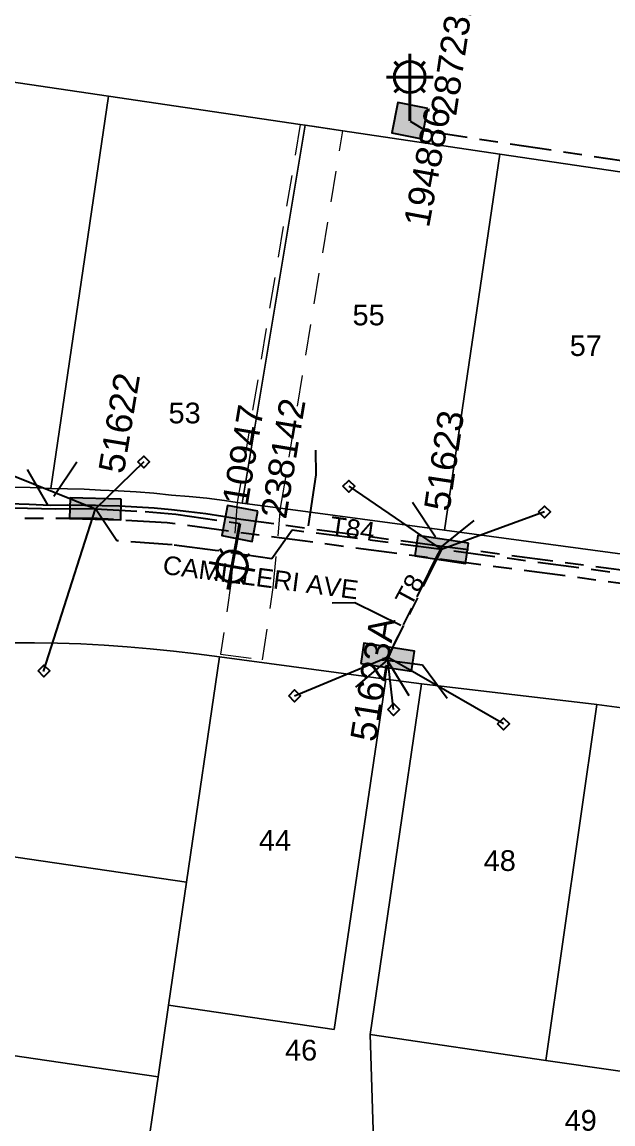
# Model space of a CAD drawing. Header units: metres. Extents: x 302094 to 304730, y 6265242 to 6268907.
# Drawn here: x 303898.7 to 303955.8, y 6267692.2 to 6267798.7 of the extents above; entities that cross this region are included whole.
import ezdxf
from ezdxf.enums import TextEntityAlignment as Align

# ---------------------------------------------------------------- set-up
doc = ezdxf.new("R2010")
doc.units = ezdxf.units.M
doc.linetypes.add('Cable Exist UG', pattern=[8.2, 4, -1.2, 1.8, -1.2])
doc.linetypes.add('Dash', pattern=[5, 3, -2])
doc.layers.get('0').update_dxf_attribs({"color": 6})
for name, color, linetype, lineweight in [('Cadastre Buildings_SP_EXT', 9, 'Continuous', 5), ('Cadastre Easements_SP_EXT', 9, 'Continuous', 5), ('Cadastre Land Parcels_SP_EXT', 7, 'Continuous', 5), ('Cadastre Roads_SP_EXT', 9, 'Continuous', 5)]:
    doc.layers.add(name, color=color, linetype=linetype, lineweight=lineweight)
for name, color, linetype in [('Duct_SP_EXT', 7, 'Continuous'), ('Equip_SP_SL_EXT', 7, 'Continuous'), ('Mains_HV_EXT', 1, 'Continuous'), ('Mains_LV_EXT', 5, 'Continuous'), ('Mains_LV_SL_EXT', 4, 'Continuous'), ('Mains_SL_EXT', 3, 'Continuous'), ('Services_SP_EXT', 7, 'Continuous'), ('SupportsUG_SP_LV_EXT', 7, 'Continuous'), ('SupportsUG_SP_LV_SL_EXT', 7, 'Continuous'), ('Trench_SP_EXT', 7, 'Continuous')]:
    doc.layers.add(name, color=color, linetype=linetype)
doc.styles.add('COLUMN_LABEL', font='arial.ttf')
doc.styles.add('iecARIAL', font='arial.ttf', dxfattribs={"height": 2})
doc.styles.add('POLE_LABEL', font='arial.ttf')
doc.styles.get("Standard").update_dxf_attribs({"font": 'arial.ttf'})

# ---------------------------------------------------------------- blocks, each defined once
blk = doc.blocks.new('COLUMN_EXT')
blk.add_hatch(color=256).paths.add_polyline_path([(-1.49, 1.48), (-1.49, -1.49), (1.48, -1.49), (1.48, 1.48)])
blk.add_lwpolyline([(-1.49, -1.49), (1.48, -1.49), (1.48, 1.48), (-1.49, 1.48)], close=True)
for tag, height, style, flags, p in [('ASSET_NUM', 2.5, 'COLUMN_LABEL', 8, (2, 2)), ('STRUCTURE_PLANT_NUMBER', 0.2, 'POLE_LABEL', 9, (1.81, 0.03)), ('STREET_CODE', 0.2, 'COLUMN_LABEL', 9, (1.81, -0.2))]:
    blk.add_attdef(tag, text='', height=height, dxfattribs=dict(style=style, flags=flags)).set_placement(p, align=Align.MIDDLE_LEFT)
at = {"flags": 9}
for tag, p in [('COLUMN_TYPE', (1.81, -0.4)), ('OWNED_BY', (1.81, -0.6)), ('STATE', (1.81, -0.8)), ('USAGE', (1.81, -1)), ('STREETNAME', (1.81, -1.6)), ('SUBURB', (1.81, -1.8)), ('LEGEND', (1.81, -1.2)), ('LOCATION', (1.81, -1.4)), ('NOTES', (1.81, -2))]:
    blk.add_attdef(tag, text='', height=0.2, dxfattribs=at).set_placement(p, align=Align.MIDDLE_LEFT)
at = {"flags": 1}
blk.add_attdef('Z', (1.81, -2.35), '', height=0.2, dxfattribs=at)
blk = doc.blocks.new('PILLAR_EXT')
blk.add_hatch(color=256).paths.add_polyline_path([(-2.475, 0.99), (-2.475, -0.99), (2.475, -0.99), (2.475, 0.99)])
blk.add_lwpolyline([(-2.475, -0.99), (2.475, -0.99), (2.475, 0.99), (-2.475, 0.99)], close=True)
at = {"style": 'iecARIAL', "flags": 8}
blk.add_attdef('ASSET_NUM', (1.5, 3.5), '', height=2.5, dxfattribs=at)
for tag, p, flags in [('OWNED_BY', (0, -0.2), 9), ('STATE', (0, -0.4), 9), ('SUPPORT_TYPE', (0, -0.6), 9), ('USAGE', (0, -0.8), 9), ('LEGEND', (0, -1), 9), ('LOCATION', (0, -1.2), 9), ('STREETNAME', (0, -1.8), 9), ('SUBURB', (0, -2), 1), ('NOTES', (0, -1.4), 9), ('PARENT', (0, -1.6), 9)]:
    blk.add_attdef(tag, p, '', height=0.2, dxfattribs=dict(flags=flags))
blk = doc.blocks.new('SL_LANTERN_EXT')
at = {"lineweight": 40}
for p, q in [((0, 1.97), (0, 6.47)), ((-1.46, 5.68), (-1.06, 5.28)), ((1.46, 5.68), (1.06, 5.28)), ((-2.25, 4.22), (2.25, 4.22)), ((-1.46, 2.76), (-1.06, 3.16)), ((0, 0), (0, 2.72)), ((1.46, 2.76), (1.06, 3.16))]:
    blk.add_line(p, q, dxfattribs=at)
blk.add_circle((0, 4.22), 1.5, dxfattribs=at)
at = {"style": 'iecARIAL', "flags": 8}
blk.add_attdef('ASSET_NUM', (1.5, 1.5), '', height=2.5, dxfattribs=at)
for tag, p, height, flags in [('CONSTRUCTED_VOLTAGE', (0.98, -0.65), 0.2, 9), ('CONTROL_TYPE', (0.98, -0.85), 0.2, 9), ('LANTERN_PURPOSE', (0.98, -1.05), 0.2, 9), ('LANTERN_TYPE', (0.98, -1.25), 0.2, 9), ('LNUMBER', (2.18, -3.25), 2.5, 8), ('OPERATING_VOLTAGE', (0.98, -1.65), 0.2, 9), ('ORIENTATION', (0.98, -1.85), 0.2, 9), ('OWNED_BY', (0.98, -2.05), 0.2, 9), ('STATE', (0.98, -2.25), 0.2, 9), ('NO_PHASES', (0.98, -1.45), 0.2, 9), ('USAGE', (0.98, -2.45), 0.2, 9), ('CEXIST', (0.98, -2.65), 0.2, 9), ('CNEW', (0.98, -2.85), 0.2, 9), ('CNUMBER', (0.98, -3.05), 0.2, 9), ('CREMOVE', (0.98, -3.25), 0.2, 9), ('CREPLACE', (0.98, -3.45), 0.2, 9), ('LKINGHEIGHT', (0.98, -3.65), 0.2, 9), ('LBRACKET', (0.98, -3.85), 0.2, 9), ('LBRACKETVOCAB', (0.98, -4.05), 0.2, 9), ('LCATEGORY', (0.98, -4.25), 0.2, 9), ('LCHARGE1', (0.98, -4.45), 0.2, 9), ('LCHARGE1PERCENT', (0.98, -4.65), 0.2, 9), ('LCHARGE2', (0.98, -4.85), 0.2, 9), ('LCHARGE2PERCENT', (0.98, -5.05), 0.2, 9), ('LCHARGE3', (0.98, -5.25), 0.2, 9), ('LCHARGE3PERCENT', (0.98, -5.45), 0.2, 9), ('LEXIST', (0.98, -5.65), 0.2, 9), ('LLAMP', (0.98, -5.85), 0.2, 9), ('LLAMPVOCAB', (0.98, -6.05), 0.2, 9), ('LMAST', (0.98, -6.25), 0.2, 9), ('LMASTVOCAB', (0.98, -6.45), 0.2, 9), ('LNEW', (0.98, -6.65), 0.2, 9), ('LANTNUMBER', (0.98, -6.85), 0.2, 9), ('LOUTREACH', (0.98, -7.25), 0.2, 9), ('LOUTREACHVOCAB', (0.98, -7.45), 0.2, 9), ('LRATECODE', (0.98, -7.65), 0.2, 9), ('LREMOVE', (0.98, -7.85), 0.2, 9), ('LREPLACE', (0.98, -8.05), 0.2, 9), ('LTYPE', (0.98, -8.25), 0.2, 9), ('LTYPEVOCAB', (0.98, -8.45), 0.2, 9), ('LEGEND', (0.98, -8.65), 0.2, 9), ('STREETNAME', (0.98, -9.25), 0.2, 9), ('SUBURB', (0.98, -9.45), 0.2, 1), ('LOCATION', (0.98, -8.85), 0.2, 9), ('NOTES', (0.98, -9.05), 0.2, 9)]:
    blk.add_attdef(tag, p, '', height=height, dxfattribs=dict(flags=flags))
blk = doc.blocks.new('CCP_EXT')
at = {"flags": 9}
for tag, p in [('STATE', (0, -1.8)), ('LEGEND', (0, -1.4)), ('LIFE_SUPPORT', (0, -1.6)), ('NOTES', (0, -2))]:
    blk.add_attdef(tag, text='', height=0.2, dxfattribs=at).set_placement(p, align=Align.MIDDLE_LEFT)
blk.add_wipeout([(0, 0.57), (0.57, 0), (0, -0.57), (-0.57, 0)])
blk.add_lwpolyline([(-0.57, 0), (0, 0.57), (0.57, 0), (0, -0.57), (-0.57, 0)])
at = {"flags": 1}
blk.add_attdef('Z', (0, 0), '', height=0.2, dxfattribs=at)
at = {"flags": 9}
for tag, p in [('CCP_TYPE', (0, 0)), ('CONSTRUCTED_VOLTAGE', (0, -0.2)), ('OPERATING_VOLTAGE', (0, -0.6)), ('ORIENTATION', (0, -0.8)), ('OWNED_BY', (0, -1)), ('NO_PHASES', (0, -0.4)), ('USAGE', (0, -1.2))]:
    blk.add_attdef(tag, text='', height=0.2, dxfattribs=at).set_placement(p, align=Align.MIDDLE_LEFT)

msp = doc.modelspace()

# ---------------------------------------------------------------- linework, layer by layer
at = {"layer": 'Cadastre Land Parcels_SP_EXT', "linetype": 'Continuous'}
for points in [[(303907.05, 6267791.5), (303889.8, 6267794.05), (303883.78, 6267753.01), (303885.48, 6267753.27), (303887.49, 6267753.44), (303889.49, 6267753.58), (303891.49, 6267753.68), (303893.5, 6267753.74), (303895.5, 6267753.77), (303897.5, 6267753.76), (303899.5, 6267753.71), (303901.49, 6267753.63), (303907.05, 6267791.5)], [(303926.05, 6267788.71), (303925.57, 6267788.79), (303907.05, 6267791.5), (303901.49, 6267753.63), (303903.09, 6267753.6), (303904.69, 6267753.55), (303906.28, 6267753.46), (303908, 6267753.4), (303909.71, 6267753.3), (303911.43, 6267753.16), (303913.14, 6267752.99), (303914.85, 6267752.85), (303916.56, 6267752.67), (303918.26, 6267752.45), (303919.49, 6267752.28), (303919.96, 6267752.21), (303926.05, 6267788.71)], [(303944.85, 6267785.92), (303929.68, 6267788.18), (303926.05, 6267788.71), (303919.96, 6267752.21), (303923.68, 6267751.71), (303939.52, 6267749.58), (303944.85, 6267785.92)], [(303939.52, 6267749.58), (303958.36, 6267747.05), (303963.65, 6267783.13), (303944.85, 6267785.92), (303939.52, 6267749.58)], [(303933.83, 6267735.21), (303917.77, 6267737.36), (303914.6, 6267715.58), (303912.86, 6267703.71), (303928.86, 6267701.36), (303933.83, 6267735.21)], [(303937.3, 6267734.74), (303933.83, 6267735.21), (303928.86, 6267701.36), (303912.86, 6267703.71), (303911.84, 6267696.78), (303909.08, 6267677.98), (303908.8, 6267676.1), (303933.23, 6267672.53), (303932.85, 6267684.45), (303932.33, 6267700.87), (303937.3, 6267734.74)], [(303954.22, 6267732.76), (303937.3, 6267734.74), (303932.33, 6267700.87), (303949.3, 6267698.37), (303954.22, 6267732.76)], [(303949.3, 6267698.37), (303969.94, 6267695.41), (303969.68, 6267698.92), (303969.58, 6267700.91), (303969.52, 6267702.9), (303969.48, 6267704.9), (303969.47, 6267706.9), (303969.49, 6267708.9), (303969.55, 6267710.9), (303969.63, 6267712.91), (303969.75, 6267714.91), (303969.89, 6267716.91), (303970.07, 6267718.91), (303970.27, 6267720.9), (303970.5, 6267722.9), (303970.14, 6267726.88), (303967.66, 6267729.99), (303963.87, 6267731.47), (303954.22, 6267732.76), (303949.3, 6267698.37)], [(303914.6, 6267715.58), (303879.16, 6267720.78), (303879.23, 6267719.56), (303879.27, 6267718.35), (303879.28, 6267717.13), (303879.26, 6267715.9), (303879.22, 6267714.68), (303879.15, 6267713.45), (303879.05, 6267712.23), (303878.92, 6267711.01), (303878.76, 6267709.79), (303878.58, 6267708.58), (303877.58, 6267701.81), (303911.84, 6267696.78), (303912.86, 6267703.71), (303914.6, 6267715.58)], [(303909.08, 6267677.98), (303911.84, 6267696.78), (303877.58, 6267701.81), (303874.82, 6267683.01), (303909.08, 6267677.98)], [(303971.11, 6267678.83), (303969.94, 6267695.41), (303949.3, 6267698.37), (303932.33, 6267700.87), (303932.85, 6267684.45), (303971.11, 6267678.83)]]:
    msp.add_lwpolyline(points, close=True, dxfattribs=at)
at = {"layer": 'Cadastre Roads_SP_EXT', "linetype": 'Continuous'}
msp.add_lwpolyline([(303815.34, 6267805.18), (303838.1, 6267801.79), (303846.01, 6267800.6), (303864.25, 6267797.86), (303889.8, 6267794.05), (303907.05, 6267791.5), (303925.57, 6267788.79), (303926.05, 6267788.71), (303929.68, 6267788.18), (303944.85, 6267785.92), (303963.65, 6267783.13)], dxfattribs=at)
at = {"layer": 'Duct_SP_EXT', "linetype": 'Continuous'}
for points in [[(303927.04, 6267757.32), (303927.07, 6267754.93), (303926.33, 6267750)], [(303928.64, 6267742.58), (303930.83, 6267742.62), (303935.29, 6267740.42)]]:
    msp.add_lwpolyline(points, dxfattribs=at)
at = {"layer": 'Mains_LV_EXT', "linetype": 'Cable Exist UG'}
for points in [[(303905.79, 6267751.66), (303901.89, 6267751.61), (303897.68, 6267751.74), (303891.89, 6267751.68), (303884.05, 6267751.02), (303876.28, 6267750.13), (303872.61, 6267749.59), (303871.48, 6267746.35), (303864.96, 6267745.1), (303864.05, 6267745.93), (303859.58, 6267744.82), (303857.51, 6267746.42)], [(303939.22, 6267747.72), (303924.8, 6267749.59), (303922.84, 6267746.84), (303917.37, 6267747.63), (303913.19, 6267748.17), (303907.85, 6267748.56), (303905.79, 6267751.66)], [(303939.22, 6267747.72), (303934.01, 6267737.32)], [(303976.87, 6267742.69), (303939.22, 6267747.72)]]:
    msp.add_lwpolyline(points, dxfattribs=at)
at = {"layer": 'Mains_LV_SL_EXT', "linetype": 'Cable Exist UG'}
msp.add_lwpolyline([(303905.79, 6267751.66), (303910.6, 6267751.39), (303913.56, 6267751.13), (303919.73, 6267750.24)], dxfattribs=at)
at = {"layer": 'Mains_SL_EXT', "linetype": 'Cable Exist UG'}
msp.add_lwpolyline([(303936.2, 6267789.1), (303937.74, 6267788.15), (303995.7, 6267779.38), (303997.46, 6267779.81)], dxfattribs=at)
at = {"layer": 'Services_SP_EXT'}
msp.add_lwpolyline([(303893.77, 6267756.5), (303905.79, 6267751.66)], dxfattribs=at)
at = {"layer": 'Trench_SP_EXT', "linetype": 'Cable Exist UG'}
for points in [[(303903.99, 6267756.16), (303901.21, 6267751.99), (303898.79, 6267756.23)], [(303905.8, 6267751.97), (303904.77, 6267751.99), (303903.13, 6267752), (303901.42, 6267751.98), (303899.39, 6267752.07), (303897.44, 6267752.13), (303895.48, 6267752.14), (303893.51, 6267752.12), (303891.86, 6267752.07), (303889.88, 6267752.19), (303887.44, 6267752.14), (303886.35, 6267751.97), (303885.34, 6267751.73)], [(303939.26, 6267748.02), (303919.82, 6267750.62), (303918.11, 6267750.91), (303916.46, 6267751.16), (303914.8, 6267751.38), (303913.13, 6267751.56), (303911.45, 6267751.71), (303909.78, 6267751.83), (303908.11, 6267751.91), (303906.45, 6267751.96), (303905.8, 6267751.97)], [(303936.43, 6267752.3), (303939.26, 6267748.02), (303943.12, 6267751.16)], [(303939.26, 6267748.02), (303938.58, 6267746.74)], [(303976.9, 6267742.99), (303958.09, 6267745.53), (303939.26, 6267748.02)], [(303938.58, 6267746.74), (303934.59, 6267738.5)], [(303934.59, 6267738.5), (303933.96, 6267737.03)], [(303933.96, 6267737.03), (303930.11, 6267733.74)]]:
    msp.add_lwpolyline(points, dxfattribs=at)

# ---------------------------------------------------------------- block references
at = {"layer": 'Equip_SP_SL_EXT'}
ref = msp.add_blockref('SL_LANTERN_EXT', (303936.15, 6267789.14), dxfattribs=at)
ref.add_attrib('ASSET_NUM', '194886', dxfattribs={"layer": '0', "height": 2.5, "rotation": 79.5716, "style": 'iecARIAL'}).set_placement((303937.65, 6267790.64), align=Align.TOP_RIGHT)
ref = msp.add_blockref('SL_LANTERN_EXT', (303919.73, 6267750.24), dxfattribs=dict(at, rotation=169.7864697974038))
ref.add_attrib('ASSET_NUM', '10947', dxfattribs={"layer": '0', "height": 2.5, "rotation": 80.6005, "style": 'iecARIAL'}).set_placement((303921.23, 6267751.74), align=Align.BOTTOM_LEFT)
at = {"layer": 'Services_SP_EXT'}
msp.add_blockref('CCP_EXT', (303900.82, 6267736), dxfattribs=at)
at = {"layer": 'SupportsUG_SP_LV_EXT'}
ref = msp.add_blockref('PILLAR_EXT', (303905.79, 6267751.66), dxfattribs=dict(at, rotation=178.5212845225044))
ref.add_attrib('ASSET_NUM', '51622', dxfattribs={"layer": '0', "height": 2.5, "rotation": 80.5769, "style": 'iecARIAL'}).set_placement((303907.29, 6267755.16), align=Align.MIDDLE_LEFT)
ref = msp.add_blockref('PILLAR_EXT', (303939.22, 6267747.72), dxfattribs=dict(at, rotation=171.3888146295267))
ref.add_attrib('ASSET_NUM', '51623', dxfattribs={"layer": '0', "height": 2.5, "rotation": 81.4975, "style": 'iecARIAL'}).set_placement((303940.72, 6267751.22), align=Align.BOTTOM_LEFT)
ref = msp.add_blockref('PILLAR_EXT', (303934.01, 6267737.32), dxfattribs=dict(at, rotation=351.2585832184006))
ref.add_attrib('ASSET_NUM', '51623A', dxfattribs={"layer": '0', "height": 2.5, "rotation": 80.8086, "style": 'iecARIAL'}).set_placement((303935.51, 6267740.82), align=Align.BOTTOM_RIGHT)
at = {"layer": 'SupportsUG_SP_LV_SL_EXT'}
ref = msp.add_blockref('COLUMN_EXT', (303936.15, 6267789.14), dxfattribs=dict(at, rotation=168.6196032048294))
ref.add_attrib('ASSET_NUM', '287232', dxfattribs={"layer": '0', "height": 2.5, "rotation": 81.5289, "style": 'COLUMN_LABEL'}).set_placement((303938.15, 6267789.89), align=Align.TOP_LEFT)
ref = msp.add_blockref('COLUMN_EXT', (303919.73, 6267750.24), dxfattribs=dict(at, rotation=169.1101978202446))
ref.add_attrib('ASSET_NUM', '238142', dxfattribs={"layer": '0', "height": 2.5, "rotation": 80.6005, "style": 'COLUMN_LABEL'}).set_placement((303921.73, 6267750.99), align=Align.TOP_LEFT)

# ---------------------------------------------------------------- texts
at = {"layer": 'Cadastre Land Parcels_SP_EXT'}
for s, p in [('55', (303930.62, 6267769.38)), ('57', (303951.6, 6267766.42)), ('53', (303912.85, 6267759.91)), ('44', (303921.58, 6267718.64)), ('48', (303943.29, 6267716.68)), ('46', (303924.1, 6267698.37)), ('49', (303951.11, 6267691.59))]:
    msp.add_text(s, height=2, dxfattribs=at).set_placement(p)
at = {"layer": 'Cadastre Roads_SP_EXT'}
msp.add_text('CAMILLERI AVE', height=1.8, rotation=352.5275, dxfattribs=at).set_placement((303912.21, 6267745.38))
at = {"layer": 'Mains_LV_EXT'}
for s, rotation, p in [('T84', 351.788, (303928.35, 6267749.17)), ('T8', 61.636, (303936.24, 6267742.11))]:
    msp.add_text(s, height=1.8, rotation=rotation, dxfattribs=at).set_placement(p)

# ---------------------------------------------------------------- next in the draw order: linework, layer by layer
at = {"layer": 'Cadastre Buildings_SP_EXT', "linetype": 'Continuous'}
msp.add_lwpolyline([(303879.16, 6267720.78), (303914.6, 6267715.58), (303917.77, 6267737.36), (303917.77, 6267737.36), (303915.55, 6267737.66), (303913.32, 6267737.92), (303911.09, 6267738.14), (303908.86, 6267738.33), (303906.62, 6267738.48), (303904.38, 6267738.6), (303902.13, 6267738.67), (303899.89, 6267738.72), (303897.64, 6267738.72)], dxfattribs=at)
at = {"layer": 'Services_SP_EXT'}
msp.add_lwpolyline([(303900.76, 6267735.93), (303905.79, 6267751.66)], dxfattribs=at)

# ---------------------------------------------------------------- next in the draw order: block references
for p in [(303910.45, 6267756.18), (303930.26, 6267753.83), (303949.16, 6267751.35), (303925.03, 6267733.59), (303934.59, 6267732.27), (303945.21, 6267730.88)]:
    msp.add_blockref('CCP_EXT', p, dxfattribs=at)

# ---------------------------------------------------------------- next in the draw order: linework, layer by layer
at = {"layer": 'Cadastre Easements_SP_EXT', "linetype": 'Dash'}
msp.add_lwpolyline([(303922.97, 6267744.07), (303923.68, 6267751.71), (303929.68, 6267788.18), (303926.05, 6267788.71), (303925.57, 6267788.79), (303919.49, 6267752.28), (303918.9, 6267744.67), (303917.87, 6267737.62), (303921.93, 6267737.08), (303922.97, 6267744.07)], close=True, dxfattribs=at)
at = {"layer": 'Cadastre Roads_SP_EXT', "linetype": 'Continuous'}
for points in [[(303958.36, 6267747.05), (303939.52, 6267749.58), (303923.68, 6267751.71), (303919.96, 6267752.21), (303919.49, 6267752.28), (303918.26, 6267752.45), (303916.56, 6267752.67), (303914.85, 6267752.85), (303913.14, 6267752.99), (303911.43, 6267753.16), (303909.71, 6267753.3), (303908, 6267753.4), (303906.28, 6267753.46), (303904.69, 6267753.55), (303903.09, 6267753.6), (303901.49, 6267753.63), (303899.5, 6267753.71), (303899.5, 6267753.71), (303897.5, 6267753.76)], [(303897.64, 6267738.72), (303899.89, 6267738.72), (303902.13, 6267738.67), (303904.38, 6267738.6), (303906.62, 6267738.48), (303908.86, 6267738.33), (303911.09, 6267738.14), (303913.32, 6267737.92), (303915.55, 6267737.66), (303917.77, 6267737.36), (303933.83, 6267735.21), (303937.3, 6267734.74), (303954.22, 6267732.76), (303963.87, 6267731.47)]]:
    msp.add_lwpolyline(points, dxfattribs=at)
at = {"layer": 'Mains_HV_EXT', "linetype": 'Cable Exist UG'}
msp.add_lwpolyline([(304051.84, 6267761.14), (304048.34, 6267731.58), (304015.5, 6267736.51), (303975.54, 6267741.92), (303912.73, 6267750.3), (303905.97, 6267750.71), (303895.07, 6267750.75), (303890.09, 6267750.52)], dxfattribs=at)
at = {"layer": 'Services_SP_EXT'}
for points in [[(303910.45, 6267756.18), (303905.79, 6267751.66)], [(303930.26, 6267753.83), (303939.22, 6267747.72)], [(303949.16, 6267751.35), (303939.22, 6267747.72)], [(303925.03, 6267733.59), (303934.01, 6267737.32)], [(303934.59, 6267732.27), (303934.01, 6267737.32)], [(303945.21, 6267730.88), (303934.01, 6267737.32)]]:
    msp.add_lwpolyline(points, dxfattribs=at)
at = {"layer": 'Trench_SP_EXT', "linetype": 'Cable Exist UG'}
for points in [[(303933.96, 6267737.03), (303937.37, 6267736.59), (303940.3, 6267732.66)], [(303933.96, 6267737.03), (303936.55, 6267732.8)]]:
    msp.add_lwpolyline(points, dxfattribs=at)

doc.saveas('drawing.dxf')
